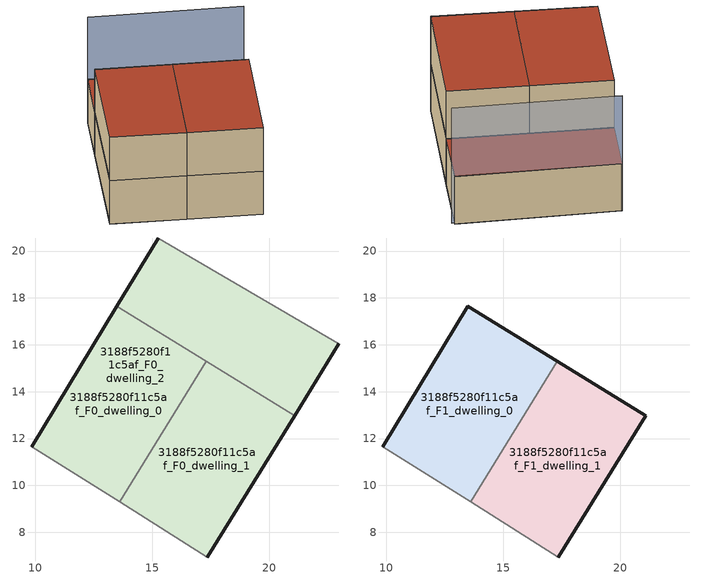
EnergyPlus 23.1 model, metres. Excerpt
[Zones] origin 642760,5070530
3188f5280f11c5af_F0_dwelling_0
 floor ground (EU_floor_Construction): 21.07,12.97 22.96,16.05 15.26,20.55 13.49,17.64 z0; 13.6,9.3 17.3,15.3 13.49,17.64 9.85,11.65 z0
 wall outside (EU_wall_Construction): 9.85,11.65 13.49,17.64 z0:3
 wall adiabatic (EU_wall_Construction): 13.6,9.3 9.85,11.65 z0:3
 wall to 3188f5280f11c5af_F0_dwelling_1 (EU_wall_Construction): 17.3,15.3 13.6,9.3 z0:3
 wall to 3188f5280f11c5af_F0_dwelling_2 (EU_wall_Construction): 13.49,17.64 17.3,15.3 z0:3
 roof outside (EU_floor_Construction): 22.96,16.05 21.07,12.97 13.49,17.64 15.26,20.55 z3
3188f5280f11c5af_F0_dwelling_1
 floor ground (EU_floor_Construction): 21.07,12.97 22.96,16.05 15.26,20.55 13.49,17.64 z0; 17.36,6.95 21.07,12.97 17.3,15.3 13.6,9.3 z0
 wall outside (EU_wall_Construction): 21.07,12.97 17.36,6.95 z0:3
 wall adiabatic (EU_wall_Construction): 17.36,6.95 13.6,9.3 z0:3
 wall to 3188f5280f11c5af_F0_dwelling_2 (EU_wall_Construction): 17.3,15.3 21.07,12.97 z0:3
 roof outside (EU_floor_Construction): 22.96,16.05 21.07,12.97 13.49,17.64 15.26,20.55 z3
3188f5280f11c5af_F0_dwelling_2
 floor ground (EU_floor_Construction): 21.07,12.97 22.96,16.05 15.26,20.55 13.49,17.64 z0; 13.6,9.3 17.3,15.3 13.49,17.64 9.85,11.65 z0; 17.36,6.95 21.07,12.97 17.3,15.3 13.6,9.3 z0
 wall outside (EU_wall_Construction): 13.49,17.64 15.26,20.55 / 22.96,16.05 21.07,12.97 z0:3
 wall adiabatic (EU_wall_Construction): 15.26,20.55 22.96,16.05 z0:3
 ceiling adiabatic (EU_roof_Construction): 17.3,15.3 13.6,9.3 9.85,11.65 13.49,17.64 z3; 21.07,12.97 17.36,6.95 13.6,9.3 17.3,15.3 z3
 roof outside (EU_roof_Construction): 22.96,16.05 21.07,12.97 13.49,17.64 15.26,20.55 z3
3188f5280f11c5af_F1_dwelling_0
 floor to 3188f5280f11c5af_F0_dwelling_0 (EU_floor_Construction): 13.6,9.3 17.3,15.3 13.49,17.64 9.85,11.65 z3
 wall outside (EU_wall_Construction): 9.85,11.65 13.49,17.64 17.3,15.3 z3:6
 wall adiabatic (EU_wall_Construction): 13.6,9.3 9.85,11.65 z3:6
 wall to 3188f5280f11c5af_F1_dwelling_1 (EU_wall_Construction): 17.3,15.3 13.6,9.3 z3:6
 roof outside (EU_roof_Construction): 17.3,15.3 13.6,9.3 9.85,11.65 13.49,17.64 z6
3188f5280f11c5af_F1_dwelling_1
 floor to 3188f5280f11c5af_F0_dwelling_1 (EU_floor_Construction): 17.36,6.95 21.07,12.97 17.3,15.3 13.6,9.3 z3
 wall outside (EU_wall_Construction): 17.3,15.3 21.07,12.97 17.36,6.95 z3:6
 wall adiabatic (EU_wall_Construction): 17.36,6.95 13.6,9.3 z3:6
 roof outside (EU_roof_Construction): 21.07,12.97 17.36,6.95 13.6,9.3 17.3,15.3 z6
shading: 23.01,15.9 15.26,20.56 z0:7.3
[Building]
EU S2 Campaign: North Axis=0; Terrain=City; Solar Distribution=FullExterior
[Site:Location]
Lyon-Bron: Latitude=45.75; Longitude=5; Time Zone=1; Elevation=198
[SizingPeriod:WeatherFileDays]
AnnualSizingPeriod: Begin Month=1; Begin Day of Month=1; End Month=12; End Day of Month=31; Day of Week for Start Day=Monday; Use Weather File Daylight Saving Period=No; Use Weather File Rain and Snow Indicators=No
[MATERIAL]
EU_InternalMass_Material: Roughness=MediumRough; Thickness=0.1; Conductivity=1; Density=1800; Specific Heat=900; Thermal Absorptance=0.9; Solar Absorptance=0.7; Visible Absorptance=0.7
[MATERIAL:NOMASS] Roughness=MediumRough; Thermal Absorptance=0.9; Solar Absorptance=0.7; Visible Absorptance=0.7
Name | Thermal Resistance
EU_wall_NoMass | 0.379507
EU_roof_NoMass | 0.466853
EU_floor_NoMass | 0.392157
[CONSTRUCTION]
EU_wall_Construction: EU_wall_NoMass
EU_roof_Construction: EU_roof_NoMass
EU_floor_Construction: EU_floor_NoMass
EU_InternalMass_Construction: EU_InternalMass_Material
[ZONE] Type=1; Multiplier=1; Ceiling Height=autocalculate; Floor Area=autocalculate; Part of Total Floor Area=Yes
Name | Volume
3188f5280f11c5af_F0_dwelling_0 | 187.665
3188f5280f11c5af_F1_dwelling_0 | 93.8416
3188f5280f11c5af_F0_dwelling_1 | 187.659
3188f5280f11c5af_F1_dwelling_1 | 93.835
3188f5280f11c5af_F0_dwelling_2 | 281.5
[INTERNALMASS] Construction=EU_InternalMass_Construction
Name | Zone or ZoneList | Surface Area
3188f5280f11c5af_F0_dwelling_0_EU_InternalMass | 3188f5280f11c5af_F0_dwelling_0 | 31.2796
3188f5280f11c5af_F0_dwelling_1_EU_InternalMass | 3188f5280f11c5af_F0_dwelling_1 | 31.278
3188f5280f11c5af_F0_dwelling_2_EU_InternalMass | 3188f5280f11c5af_F0_dwelling_2 | 31.2742
3188f5280f11c5af_F1_dwelling_0_EU_InternalMass | 3188f5280f11c5af_F1_dwelling_0 | 46.9179
3188f5280f11c5af_F1_dwelling_1_EU_InternalMass | 3188f5280f11c5af_F1_dwelling_1 | 46.9169
[OTHEREQUIPMENT] Fuel Type=Electricity; Design Level Calculation Method=Watts/Area; Power per Zone Floor Area=1; Fraction Latent=0; Fraction Radiant=0; Fraction Lost=0; Carbon Dioxide Generation Rate=0; EndUse Subcategory=EU_Step8_InternalGains
Name | Zone or ZoneList or Space or SpaceList | Schedule
EU_Step8_InternalGain_3188f5280f11c5af_F0_dwelling_0_f000 | 3188f5280f11c5af_F0_dwelling_0 | EU_Step8_GainSchedule_3188f5280f11c5af_F0_dwelling_0_f000
EU_Step8_InternalGain_3188f5280f11c5af_F0_dwelling_1_f000 | 3188f5280f11c5af_F0_dwelling_1 | EU_Step8_GainSchedule_3188f5280f11c5af_F0_dwelling_1_f000
EU_Step8_InternalGain_3188f5280f11c5af_F0_dwelling_2_f000 | 3188f5280f11c5af_F0_dwelling_2 | EU_Step8_GainSchedule_3188f5280f11c5af_F0_dwelling_2_f000
EU_Step8_InternalGain_3188f5280f11c5af_F1_dwelling_0_f000 | 3188f5280f11c5af_F1_dwelling_0 | EU_Step8_GainSchedule_3188f5280f11c5af_F1_dwelling_0_f000
EU_Step8_InternalGain_3188f5280f11c5af_F1_dwelling_1_f000 | 3188f5280f11c5af_F1_dwelling_1 | EU_Step8_GainSchedule_3188f5280f11c5af_F1_dwelling_1_f000
[ZONEVENTILATION:DESIGNFLOWRATE] Schedule=EU_AlwaysOn; Design Flow Rate Calculation Method=AirChanges/Hour; Air Changes per Hour=0.51; Ventilation Type=Natural; Fan Pressure Rise=0; Fan Total Efficiency=1; Constant Term Coefficient=1; Temperature Term Coefficient=0; Velocity Term Coefficient=0; Velocity Squared Term Coefficient=0; Minimum Indoor Temperature=-100; Maximum Indoor Temperature=100; Delta Temperature=-100; Minimum Outdoor Temperature=-100; Maximum Outdoor Temperature=100; Maximum Wind Speed=40
Name | Zone or ZoneList or Space or SpaceList
EU_ConstantAir_3188f5280f11c5af_F0_dwelling_0 | 3188f5280f11c5af_F0_dwelling_0
EU_ConstantAir_3188f5280f11c5af_F0_dwelling_1 | 3188f5280f11c5af_F0_dwelling_1
EU_ConstantAir_3188f5280f11c5af_F0_dwelling_2 | 3188f5280f11c5af_F0_dwelling_2
EU_ConstantAir_3188f5280f11c5af_F1_dwelling_0 | 3188f5280f11c5af_F1_dwelling_0
EU_ConstantAir_3188f5280f11c5af_F1_dwelling_1 | 3188f5280f11c5af_F1_dwelling_1
[HVACTEMPLATE:THERMOSTAT] Constant Heating Setpoint=20; Constant Cooling Setpoint=50
EU_HeatOnly_3188f5280f11c5af_F0_dwelling_0; EU_HeatOnly_3188f5280f11c5af_F0_dwelling_1; EU_HeatOnly_3188f5280f11c5af_F0_dwelling_2; EU_HeatOnly_3188f5280f11c5af_F1_dwelling_0; EU_HeatOnly_3188f5280f11c5af_F1_dwelling_1
[HVACTEMPLATE:ZONE:IDEALLOADSAIRSYSTEM] System Availability Schedule=EU_AlwaysOn; Maximum Heating Supply Air Temperature=50; Minimum Cooling Supply Air Temperature=13; Maximum Heating Supply Air Humidity Ratio=0.0156; Minimum Cooling Supply Air Humidity Ratio=0.0077; Heating Limit=NoLimit; Cooling Limit=NoLimit; Heating Availability Schedule=EU_AlwaysOn; Cooling Availability Schedule=EU_CoolingOff; Dehumidification Control Type=ConstantSensibleHeatRatio; Cooling Sensible Heat Ratio=0.7; Dehumidification Setpoint=60; Humidification Control Type=None; Humidification Setpoint=30; Outdoor Air Method=None; Outdoor Air Flow Rate per Person=0.00944; Outdoor Air Flow Rate per Zone Floor Area=0; Outdoor Air Flow Rate per Zone=0; Demand Controlled Ventilation Type=None; Outdoor Air Economizer Type=NoEconomizer; Heat Recovery Type=None; Sensible Heat Recovery Effectiveness=0.7; Latent Heat Recovery Effectiveness=0.65
Name | Template Thermostat
3188f5280f11c5af_F0_dwelling_0 | EU_HeatOnly_3188f5280f11c5af_F0_dwelling_0
3188f5280f11c5af_F0_dwelling_1 | EU_HeatOnly_3188f5280f11c5af_F0_dwelling_1
3188f5280f11c5af_F0_dwelling_2 | EU_HeatOnly_3188f5280f11c5af_F0_dwelling_2
3188f5280f11c5af_F1_dwelling_0 | EU_HeatOnly_3188f5280f11c5af_F1_dwelling_0
3188f5280f11c5af_F1_dwelling_1 | EU_HeatOnly_3188f5280f11c5af_F1_dwelling_1
[SIZING:ZONE] Zone Cooling Design Supply Air Temperature Input Method=SupplyAirTemperature; Zone Cooling Design Supply Air Temperature=13; Zone Heating Design Supply Air Temperature Input Method=SupplyAirTemperature; Zone Heating Design Supply Air Temperature=50; Zone Cooling Design Supply Air Humidity Ratio=0.008; Zone Heating Design Supply Air Humidity Ratio=0.008; Cooling Design Air Flow Method=DesignDay; Cooling Design Air Flow Rate=0; Cooling Minimum Air Flow per Zone Floor Area=0.000762; Cooling Minimum Air Flow=0; Cooling Minimum Air Flow Fraction=0.2; Heating Design Air Flow Method=DesignDay; Heating Design Air Flow Rate=0; Heating Maximum Air Flow per Zone Floor Area=0.002032; Heating Maximum Air Flow=0.141576; Heating Maximum Air Flow Fraction=0.3; Account for Dedicated Outdoor Air System=No; Dedicated Outdoor Air System Control Strategy=NeutralSupplyAir; Dedicated Outdoor Air Low Setpoint Temperature for Design=autosize; Dedicated Outdoor Air High Setpoint Temperature for Design=autosize; Zone Load Sizing Method=Sensible Load Only No Latent Load; Zone Latent Cooling Design Supply Air Humidity Ratio Input Method=HumidityRatioDifference; Zone Cooling Design Supply Air Humidity Ratio Difference=0.005; Zone Latent Heating Design Supply Air Humidity Ratio Input Method=HumidityRatioDifference; Zone Humidification Design Supply Air Humidity Ratio Difference=0.005
3188f5280f11c5af_F0_dwelling_0; 3188f5280f11c5af_F0_dwelling_1; 3188f5280f11c5af_F0_dwelling_2; 3188f5280f11c5af_F1_dwelling_0; 3188f5280f11c5af_F1_dwelling_1
[SCHEDULE:CONSTANT]
Name | Hourly Value
EU_AlwaysOn | 1
EU_CoolingOff | 0
[SCHEDULE:FILE] Column Number=1; Rows to Skip at Top=0; Number of Hours of Data=8760; Column Separator=Comma; Interpolate to Timestep=No; Minutes per Item=60; Adjust Schedule for Daylight Savings=Yes
Name | File
EU_Step8_GainSchedule_3188f5280f11c5af_F0_dwelling_0_f000 | ../../schedules/3188f5280f11c5af/3188f5280f11c5af_F0_dwelling_0_f000_gain.csv
EU_Step8_GainSchedule_3188f5280f11c5af_F0_dwelling_1_f000 | ../../schedules/3188f5280f11c5af/3188f5280f11c5af_F0_dwelling_1_f000_gain.csv
EU_Step8_GainSchedule_3188f5280f11c5af_F0_dwelling_2_f000 | ../../schedules/3188f5280f11c5af/3188f5280f11c5af_F0_dwelling_2_f000_gain.csv
EU_Step8_GainSchedule_3188f5280f11c5af_F1_dwelling_0_f000 | ../../schedules/3188f5280f11c5af/3188f5280f11c5af_F1_dwelling_0_f000_gain.csv
EU_Step8_GainSchedule_3188f5280f11c5af_F1_dwelling_1_f000 | ../../schedules/3188f5280f11c5af/3188f5280f11c5af_F1_dwelling_1_f000_gain.csv
